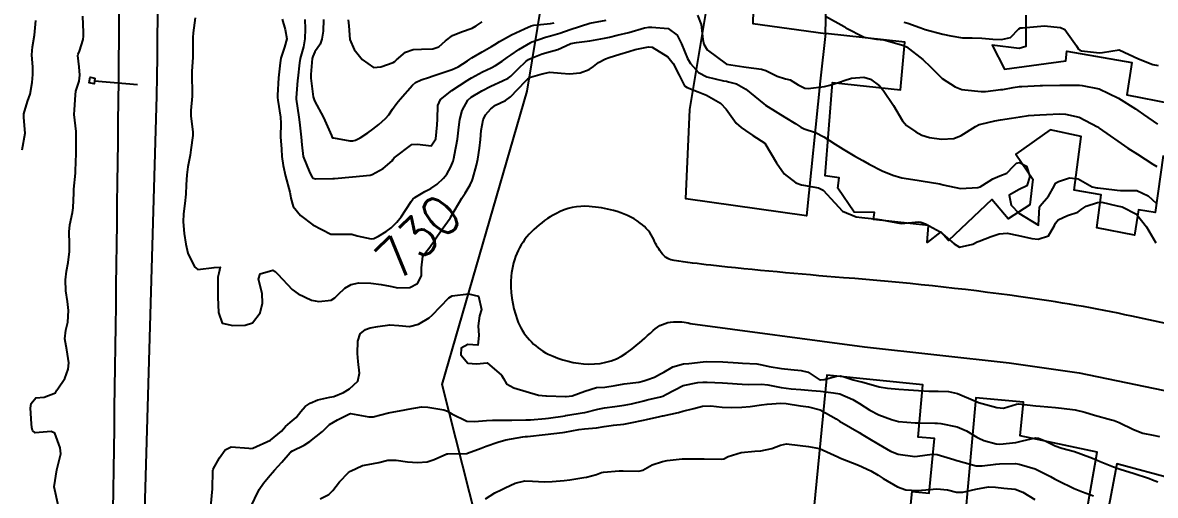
# Model space of a CAD drawing. Header units: metres. Extents: x 318500 to 325275, y 7408834 to 7428799.
# Drawn here: x 320214.7 to 320330.3, y 7413213.5 to 7413261.7 of the extents above; entities that cross this region are included whole.
import ezdxf
from ezdxf.enums import TextEntityAlignment as Align

# ---------------------------------------------------------------- set-up
doc = ezdxf.new("R2010")
doc.units = ezdxf.units.M
doc.header["$MEASUREMENT"] = 0
for name, color, linetype in [('Cotas', 45, 'Continuous'), ('Curvas de Nivel 1m', 11, 'Continuous'), ('Curvas de Nivel 5m', 15, 'Continuous'), ('Divisas', 45, 'Continuous'), ('Edificações', 30, 'Continuous'), ('Linha Férrea', 20, 'Continuous'), ('Pórticos', 45, 'Continuous'), ('Vias Primárias', 230, 'Continuous')]:
    doc.layers.add(name, color=color, linetype=linetype)
doc.styles.add('Style-STANDARD', font='STANDARD.shx')

msp = doc.modelspace()

# ---------------------------------------------------------------- linework, layer by layer
at = {"layer": 'Curvas de Nivel 1m', "flags": 128}
for points, elevation in [([(320283.57, 7413262.49), (320283.92, 7413261.52), (320284.09, 7413259.99), (320284.2, 7413259.52), (320284.55, 7413258.95), (320286.53, 7413257.49), (320288.27, 7413257.21), (320288.53, 7413257.18), (320290.07, 7413256.98), (320290.52, 7413256.84), (320291.67, 7413256.27), (320292.52, 7413256.01), (320293, 7413255.89), (320293.81, 7413255.39), (320294.51, 7413255.05), (320294.86, 7413255.02), (320296.51, 7413255.21), (320296.63, 7413255.23), (320297.06, 7413255.34), (320298.15, 7413255.69), (320298.51, 7413255.82), (320299.25, 7413256.05), (320300.52, 7413256.15), (320301.19, 7413255.96), (320302.13, 7413255.28), (320302.5, 7413254.85), (320303.55, 7413253.26), (320304.46, 7413251.71), (320304.87, 7413251.24), (320305.81, 7413250.59), (320306.44, 7413250.26), (320307.23, 7413250), (320308.44, 7413249.83), (320309.7, 7413249.91), (320310.44, 7413250.2), (320311.9, 7413251.15), (320312.27, 7413251.33), (320312.45, 7413251.38), (320313.87, 7413251.71), (320314.46, 7413251.82), (320315.57, 7413251.99), (320316.47, 7413252.13), (320317.31, 7413252.24), (320318.47, 7413252.33), (320319.15, 7413252.37), (320320.47, 7413252.41), (320321.1, 7413252.4), (320322.47, 7413252.07), (320324.35, 7413251.09), (320324.45, 7413251.02), (320324.52, 7413250.98), (320325.66, 7413250.18), (320326.44, 7413249.63), (320327.44, 7413248.94), (320328.42, 7413248.31), (320330, 7413247.31), (320330.4, 7413247.05)], 728), ([(320296.6, 7413262.38), (320298.53, 7413261.33), (320298.59, 7413261.29), (320298.7, 7413261.21), (320300.57, 7413260.24), (320301.82, 7413260.03), (320302.57, 7413259.96), (320304.36, 7413259.45), (320304.56, 7413259.39), (320304.88, 7413259.25), (320306.54, 7413257.95), (320307.33, 7413257.21), (320307.92, 7413256.59), (320308.52, 7413256.04), (320309.84, 7413255.18), (320310.51, 7413254.92), (320310.81, 7413254.86), (320312.5, 7413254.69), (320312.94, 7413254.69), (320314.51, 7413254.9), (320314.69, 7413254.92), (320315.76, 7413255.1), (320316.4, 7413255.2), (320316.51, 7413255.21), (320316.64, 7413255.21), (320318.51, 7413255.3), (320318.76, 7413255.31), (320320.51, 7413255.36), (320322.16, 7413255.36), (320322.51, 7413255.34), (320322.8, 7413255.3), (320324.51, 7413254.98), (320326.5, 7413254.01), (320328.22, 7413252.93), (320328.48, 7413252.75), (320329.04, 7413252.35), (320330.46, 7413251.36)], 727), ([(320214.69, 7413248.74), (320214.97, 7413250.44), (320214.85, 7413252.04), (320214.85, 7413252.44), (320215.24, 7413253.67), (320215.48, 7413254.43), (320215.69, 7413255.63), (320215.78, 7413256.43), (320215.77, 7413257.17), (320215.65, 7413258.43), (320215.72, 7413259.25), (320215.93, 7413260.43), (320216.08, 7413261.93)], 729), ([(320241.21, 7413262.09), (320241.51, 7413261.03), (320241.66, 7413260.08), (320241.42, 7413259.21), (320241.07, 7413258.09), (320240.99, 7413257.63), (320240.82, 7413256.1), (320240.73, 7413254.34), (320240.73, 7413254.1), (320240.75, 7413253.82), (320241.03, 7413252.09), (320241.07, 7413251.46), (320241.04, 7413250.09), (320241.12, 7413248.81), (320241.18, 7413248.09), (320241.31, 7413247.16), (320241.55, 7413246.08), (320241.99, 7413244.43), (320242.06, 7413244.07), (320242.08, 7413243.82), (320242.33, 7413242.98), (320243.05, 7413242.06), (320244.31, 7413241.12), (320246.15, 7413240.16), (320246.29, 7413240.14), (320248.11, 7413240.17), (320248.29, 7413240.14), (320248.86, 7413239.98), (320250.29, 7413239.67), (320250.55, 7413239.7), (320251.03, 7413239.96), (320251.81, 7413240.44), (320252.3, 7413240.81), (320252.88, 7413241.37), (320253.33, 7413241.92), (320254.34, 7413243.5), (320254.51, 7413243.73), (320254.72, 7413243.91), (320255.74, 7413244.5), (320256.35, 7413244.8), (320256.99, 7413245.25), (320257.66, 7413245.87), (320257.98, 7413246.26), (320258.39, 7413247.02), (320258.64, 7413247.61), (320258.71, 7413247.86), (320258.79, 7413248.24), (320259.09, 7413249.85), (320259.23, 7413251.06), (320259.32, 7413251.85), (320259.54, 7413252.77), (320260.15, 7413253.83), (320260.48, 7413254.11), (320261.55, 7413254.76), (320262.49, 7413255.26), (320263.67, 7413255.79), (320264.24, 7413256.05), (320264.51, 7413256.25), (320265.27, 7413257.02), (320266.06, 7413257.76), (320266.32, 7413257.96), (320266.53, 7413258.08), (320267.73, 7413258.55), (320268.55, 7413258.78), (320269.3, 7413258.97), (320270.56, 7413259.57), (320270.65, 7413259.61), (320271.21, 7413259.69), (320272.56, 7413259.88), (320274.08, 7413260.14), (320274.57, 7413260.24), (320275.36, 7413260.43), (320276.57, 7413260.73), (320278.16, 7413261.18), (320278.58, 7413261.25), (320278.89, 7413261.27), (320280.58, 7413261.12), (320281.48, 7413260.46), (320281.92, 7413259.55), (320282.54, 7413258.05), (320282.83, 7413257.54), (320283.65, 7413256.65), (320284.52, 7413256.21), (320286.2, 7413255.8), (320286.51, 7413255.74), (320286.72, 7413255.7), (320287.53, 7413255.47), (320288.5, 7413254.95), (320290.33, 7413253.43), (320290.48, 7413253.32), (320290.76, 7413253.15), (320292.46, 7413252.09), (320293.57, 7413251.39), (320294.11, 7413251.05), (320294.45, 7413250.9), (320295.59, 7413250.51), (320296.44, 7413250.08), (320297.61, 7413249.34), (320298.42, 7413248.83), (320299.61, 7413248.11), (320300.41, 7413247.66), (320301.07, 7413247.29), (320302.39, 7413246.63), (320303.48, 7413246.16), (320304.38, 7413245.89), (320305.95, 7413245.66), (320306.38, 7413245.6), (320308.27, 7413245.29), (320308.37, 7413245.27), (320308.62, 7413245.19), (320310.37, 7413244.81), (320312.14, 7413244.92), (320312.37, 7413244.98), (320312.67, 7413245.14), (320313.69, 7413245.81), (320314.39, 7413246.12), (320315.1, 7413246.39), (320315.77, 7413247.1), (320316.1, 7413247.4), (320316.41, 7413247.47), (320317.1, 7413247.08), (320317.44, 7413246.02), (320317.15, 7413245.08), (320316.37, 7413244.7), (320315.34, 7413244.12), (320315.54, 7413243.1), (320316.34, 7413242.29), (320318.32, 7413241.06), (320318.45, 7413242.95), (320318.49, 7413243.06), (320319.35, 7413244.04), (320319.94, 7413245.04), (320320.06, 7413245.35), (320320.38, 7413245.52), (320321.49, 7413245.91), (320322.38, 7413245.81), (320323.8, 7413244.99), (320324.27, 7413244.88), (320324.37, 7413244.87), (320326.1, 7413244.68), (320326.37, 7413244.64), (320326.7, 7413244.62), (320328.37, 7413244.61), (320329.52, 7413244.07), (320330.35, 7413243.3)], 729), ([(320243.51, 7413262.06), (320243.53, 7413261.1), (320243.52, 7413260.06), (320243.36, 7413259.25), (320243.04, 7413258.06), (320242.97, 7413257.62), (320242.78, 7413256.07), (320242.76, 7413255.81), (320242.63, 7413254.07), (320242.64, 7413253.91), (320242.9, 7413252.07), (320242.95, 7413251.56), (320243.13, 7413250.06), (320243.19, 7413249.28), (320243.33, 7413248.06), (320244.01, 7413246.42), (320244.21, 7413246.05), (320244.37, 7413245.87), (320244.61, 7413245.8), (320246.37, 7413245.83), (320246.55, 7413245.84), (320248.37, 7413245.99), (320250.17, 7413246.18), (320250.37, 7413246.23), (320251.5, 7413246.84), (320252.4, 7413247.65), (320252.52, 7413247.81), (320252.63, 7413247.94), (320254.41, 7413249.3), (320254.99, 7413249.33), (320256.41, 7413249.15), (320256.86, 7413249.88), (320257.02, 7413251.3), (320257.03, 7413251.88), (320257.08, 7413253.27), (320257.36, 7413253.88), (320258.49, 7413254.82), (320260.08, 7413255.84), (320260.34, 7413255.99), (320260.5, 7413256.08), (320261.63, 7413256.7), (320262.52, 7413257.13), (320262.97, 7413257.36), (320263.63, 7413257.79), (320264.16, 7413258.16), (320264.54, 7413258.45), (320265.32, 7413259), (320266.56, 7413259.7), (320266.59, 7413259.71), (320266.68, 7413259.75), (320268.05, 7413260.25), (320268.57, 7413260.39), (320269.51, 7413260.66), (320270.57, 7413261.01), (320272.58, 7413261.67), (320274.25, 7413261.99)], 728), ([(320245.41, 7413262.04), (320245.37, 7413260.84), (320245.25, 7413260.04), (320245.07, 7413259.53), (320244.54, 7413258.76), (320244.31, 7413258.28), (320244.26, 7413258.05), (320244.12, 7413256.44), (320244.12, 7413256.05), (320244.37, 7413254.17), (320244.39, 7413254.05), (320244.48, 7413253.75), (320245.42, 7413252.04), (320246.24, 7413250.21), (320246.3, 7413250.02), (320246.38, 7413249.98), (320246.42, 7413249.97), (320248.1, 7413249.68), (320248.42, 7413249.67), (320248.66, 7413249.74), (320249.14, 7413249.98), (320249.92, 7413250.49), (320250.43, 7413250.85), (320251.06, 7413251.34), (320251.74, 7413251.95), (320252.07, 7413252.34), (320252.46, 7413252.9), (320252.89, 7413253.51), (320253.22, 7413253.93), (320254.49, 7413255.36), (320254.8, 7413255.61), (320255.37, 7413255.9), (320256.22, 7413256.18), (320256.51, 7413256.27), (320257.71, 7413256.67), (320258.52, 7413256.93), (320259.15, 7413257.22), (320260.11, 7413257.84), (320260.35, 7413258.01), (320260.53, 7413258.13), (320261.6, 7413258.76), (320262.55, 7413259.3), (320262.87, 7413259.49), (320263.35, 7413259.8), (320264.57, 7413260.49), (320265.9, 7413261.09), (320266.58, 7413261.4), (320266.85, 7413261.47), (320268.58, 7413261.64), (320268.94, 7413261.72)], 727), ([(320247.94, 7413262), (320247.98, 7413261.41), (320248.1, 7413260), (320248.54, 7413258.97), (320249.35, 7413257.98), (320250.52, 7413257.15), (320251.25, 7413257.23), (320252.53, 7413257.65), (320252.69, 7413257.77), (320252.86, 7413257.94), (320253.76, 7413258.7), (320254.55, 7413259), (320255.42, 7413259.03), (320256.55, 7413259.05), (320257.16, 7413259.27), (320257.85, 7413259.87), (320258.57, 7413260.41), (320259.5, 7413260.77), (320260.57, 7413261.15), (320261, 7413261.4), (320261.58, 7413261.82)], 726), ([(320304.6, 7413261.77), (320305.01, 7413261.66), (320306.24, 7413261.23), (320306.59, 7413261.1), (320306.76, 7413261.04), (320308.58, 7413260.56), (320309.39, 7413260.37), (320310.58, 7413260.19), (320311.56, 7413260.17), (320312.57, 7413260.13), (320313.67, 7413260.03), (320314.57, 7413259.99), (320315.47, 7413260.21), (320316.34, 7413261.09), (320316.49, 7413261.19), (320316.59, 7413261.19), (320316.7, 7413261.2), (320318.59, 7413261.38), (320318.93, 7413261.39), (320320.59, 7413261.24), (320321.03, 7413261.03), (320322.22, 7413259.36), (320322.43, 7413259.01), (320322.56, 7413258.9), (320322.73, 7413258.84), (320324.56, 7413258.66), (320324.86, 7413258.67), (320326.56, 7413258.95), (320328.55, 7413258.03), (320329.98, 7413257.47), (320330.54, 7413257.35)], 726), ([(320233.92, 7413212.4), (320234.08, 7413214.18), (320234.14, 7413216.01), (320234.17, 7413216.18), (320234.81, 7413217.35), (320235.39, 7413218.16), (320236, 7413218.48), (320237.79, 7413218.35), (320238, 7413218.3), (320238.21, 7413218.33), (320240.01, 7413219.16), (320241.14, 7413220.08), (320241.54, 7413220.56), (320242.03, 7413220.97), (320242.63, 7413221.48), (320243.1, 7413222.06), (320243.53, 7413222.59), (320244.06, 7413222.94), (320244.83, 7413223.28), (320246.07, 7413223.53), (320246.48, 7413223.61), (320247.45, 7413224), (320248.08, 7413224.37), (320248.91, 7413225.16), (320249.1, 7413225.98), (320248.94, 7413227.16), (320248.87, 7413227.98), (320248.9, 7413229.23), (320249.16, 7413229.98), (320249.71, 7413230.43), (320250.17, 7413230.6), (320250.95, 7413230.74), (320252.17, 7413230.9), (320253.08, 7413230.84), (320254.17, 7413230.74), (320255.09, 7413230.99), (320256.18, 7413231.62), (320256.5, 7413231.89), (320258.21, 7413233.68), (320258.54, 7413233.86), (320260.21, 7413234.08), (320261.22, 7413233.82), (320261.53, 7413232.48), (320261.34, 7413231.82), (320261.19, 7413230.8), (320261.26, 7413229.82), (320261.14, 7413228.83), (320260.15, 7413228.9), (320259.46, 7413228.52), (320259.43, 7413227.84), (320260.12, 7413227.01), (320261.01, 7413226.92), (320262.12, 7413227.04), (320263.55, 7413225.79), (320263.76, 7413225.44), (320264.09, 7413224.91), (320264.81, 7413224.5), (320266.08, 7413224.11), (320267.34, 7413223.74), (320268.08, 7413223.66), (320268.14, 7413223.66), (320270.08, 7413223.61), (320270.17, 7413223.61), (320270.77, 7413223.69), (320272.08, 7413224.14), (320273.24, 7413224.51), (320274.09, 7413224.56), (320275.16, 7413224.71), (320276.09, 7413224.89), (320277.58, 7413225.08), (320278.1, 7413225.2), (320278.39, 7413225.29), (320279.18, 7413225.58), (320279.78, 7413225.9), (320280.11, 7413226.08), (320281.05, 7413226.62), (320282.12, 7413226.92), (320282.67, 7413226.98), (320284.12, 7413227.14), (320284.47, 7413227.16), (320286.13, 7413227.13), (320287.69, 7413227.03), (320288.13, 7413227), (320289.62, 7413226.93), (320290.12, 7413226.85), (320290.88, 7413226.66), (320292.12, 7413226.47), (320293.09, 7413226.37), (320294.12, 7413226.26), (320294.84, 7413226.09), (320295.96, 7413225.35), (320296.11, 7413225.31), (320296.15, 7413225.31), (320296.49, 7413225.35), (320297.75, 7413225.69), (320298.11, 7413225.7), (320298.42, 7413225.63), (320299.42, 7413225.31), (320300.11, 7413225.14), (320300.31, 7413225.09), (320302.1, 7413224.58), (320302.92, 7413224.44), (320304.1, 7413224.34), (320305.06, 7413224.27), (320306.09, 7413224.2), (320307.14, 7413224.16), (320308.09, 7413224.15), (320309.17, 7413224.1), (320310.09, 7413223.92), (320311.92, 7413223.14), (320312.08, 7413223.06), (320312.21, 7413223.01), (320314.07, 7413222.48), (320314.77, 7413222.4), (320316.08, 7413222.83), (320316.31, 7413222.86), (320318.07, 7413222.66), (320318.51, 7413222.62), (320320.07, 7413222.48), (320320.69, 7413222.41), (320322.07, 7413222.25), (320323.05, 7413222.01), (320324.06, 7413221.7), (320325.77, 7413221.23), (320326.05, 7413221.15), (320326.56, 7413220.94), (320328.04, 7413220.23), (320328.99, 7413219.86), (320330.04, 7413219.67), (320330.67, 7413219.52)], 731), ([(320237.92, 7413212.23), (320238.86, 7413214.12), (320239.28, 7413214.78), (320239.96, 7413215.57), (320240.21, 7413215.85), (320240.41, 7413216.09), (320241.15, 7413216.91), (320242, 7413217.89), (320242.09, 7413217.98), (320242.26, 7413218.07), (320243.43, 7413218.63), (320244.01, 7413219), (320245.31, 7413220.03), (320245.66, 7413220.39), (320246.03, 7413220.75), (320246.84, 7413221.21), (320248.05, 7413221.85), (320248.17, 7413221.87), (320250.04, 7413221.53), (320250.47, 7413221.54), (320252.05, 7413221.94), (320253.71, 7413222.26), (320254.06, 7413222.32), (320255.42, 7413222.54), (320256.06, 7413222.53), (320257.69, 7413222.23), (320258.05, 7413222.12), (320258.51, 7413221.85), (320260.04, 7413221.09), (320260.82, 7413221.05), (320262.04, 7413221.16), (320262.66, 7413221.18), (320264.04, 7413221.19), (320264.63, 7413221.19), (320266.04, 7413221.22), (320266.54, 7413221.24), (320268.04, 7413221.37), (320268.36, 7413221.41), (320270.05, 7413221.65), (320270.09, 7413221.66), (320270.34, 7413221.7), (320271.8, 7413221.93), (320272.05, 7413221.99), (320273.38, 7413222.33), (320274.06, 7413222.45), (320275.12, 7413222.58), (320276.07, 7413222.71), (320276.83, 7413222.85), (320278.07, 7413223.17), (320278.41, 7413223.25), (320279.77, 7413223.57), (320280.02, 7413223.64), (320280.08, 7413223.66), (320280.33, 7413223.82), (320282.09, 7413224.71), (320283.6, 7413225.03), (320284.1, 7413225.06), (320284.54, 7413225.06), (320286.1, 7413225.01), (320286.61, 7413224.98), (320288.1, 7413224.85), (320288.72, 7413224.83), (320290.1, 7413224.86), (320290.72, 7413224.8), (320292.1, 7413224.52), (320293.12, 7413224.37), (320294.09, 7413224.31), (320295.22, 7413224.23), (320296.09, 7413224.14), (320297.44, 7413223.99), (320298.09, 7413223.87), (320299.4, 7413223.31), (320300.07, 7413222.89), (320301.13, 7413222.22), (320302.06, 7413221.75), (320303.33, 7413221.26), (320304.05, 7413221.07), (320305.74, 7413220.91), (320306.05, 7413220.91), (320307.75, 7413220.9), (320308.05, 7413220.88), (320308.39, 7413220.84), (320310.04, 7413220.5), (320310.98, 7413220.09), (320312.03, 7413219.47), (320312.24, 7413219.35), (320312.76, 7413219.13), (320314.02, 7413218.77), (320314.38, 7413218.75), (320316.03, 7413218.93), (320316.17, 7413218.95), (320316.71, 7413219.08), (320318.03, 7413219.38), (320318.35, 7413219.37), (320319.08, 7413219.04), (320320.02, 7413218.57), (320320.7, 7413218.35), (320322.01, 7413217.99), (320323.56, 7413217.43), (320324, 7413217.25), (320324.63, 7413216.97), (320325.99, 7413216.43), (320326.76, 7413216.17), (320327.98, 7413215.78), (320329.65, 7413215.23), (320329.97, 7413215.11), (320330.52, 7413214.89)], 732), ([(320245.06, 7413213.16), (320245.94, 7413213.61), (320246.35, 7413214.01), (320247.06, 7413214.9), (320247.97, 7413215.84), (320248.05, 7413215.91), (320248.18, 7413215.99), (320249.4, 7413216.56), (320249.98, 7413216.68), (320251.05, 7413216.89), (320251.99, 7413217.1), (320252.81, 7413217.1), (320253.99, 7413216.96), (320255, 7413216.88), (320255.99, 7413216.95), (320256.69, 7413217.18), (320258, 7413217.75), (320258.09, 7413217.77), (320260, 7413217.79), (320260.04, 7413217.79), (320260.11, 7413217.83), (320261.48, 7413218.35), (320262.01, 7413218.55), (320263.18, 7413218.96), (320264.01, 7413219.19), (320265.74, 7413219.48), (320266.02, 7413219.52), (320266.22, 7413219.54), (320268.02, 7413219.73), (320269.8, 7413219.92), (320270.02, 7413219.96), (320271.46, 7413220.25), (320272.03, 7413220.31), (320273.27, 7413220.42), (320274.03, 7413220.53), (320275, 7413220.67), (320276.04, 7413220.8), (320276.73, 7413220.92), (320278.04, 7413221.19), (320278.37, 7413221.27), (320279.7, 7413221.57), (320280, 7413221.62), (320280.05, 7413221.63), (320281.63, 7413221.98), (320282.06, 7413222.11), (320283.19, 7413222.39), (320284.07, 7413222.62), (320284.9, 7413222.67), (320286.07, 7413222.52), (320287.07, 7413222.47), (320288.07, 7413222.52), (320288.92, 7413222.6), (320290.07, 7413222.75), (320290.67, 7413222.83), (320292.07, 7413222.91), (320292.59, 7413222.88), (320294.07, 7413222.66), (320294.89, 7413222.54), (320296.06, 7413222.24), (320297.69, 7413221.33), (320298.05, 7413221.09), (320299.16, 7413220.43), (320300.04, 7413219.92), (320300.43, 7413219.69), (320301.11, 7413219.28), (320302.02, 7413218.74), (320303.24, 7413218.03), (320304.01, 7413217.73), (320305.73, 7413217.5), (320306, 7413217.51), (320307.5, 7413217.71), (320308.01, 7413217.68), (320309.71, 7413217.17), (320310, 7413217.07), (320310.14, 7413217.03), (320311.99, 7413216.53), (320312.59, 7413216.53), (320313.99, 7413216.72), (320314.35, 7413216.75), (320316, 7413216.76), (320316.36, 7413216.72), (320317.99, 7413216.24), (320319.56, 7413215.46), (320319.97, 7413215.21), (320320.31, 7413215.03), (320321.96, 7413214.21), (320322.83, 7413213.87), (320323.96, 7413213.49)], 733), ([(320261.93, 7413213.17), (320262.9, 7413213.8), (320263.6, 7413214.13), (320263.95, 7413214.28), (320264.96, 7413214.76), (320265.96, 7413215), (320266.74, 7413214.96), (320267.96, 7413214.89), (320268.74, 7413214.94), (320269.96, 7413215.04), (320270.54, 7413215.11), (320271.97, 7413215.34), (320272.25, 7413215.39), (320273.24, 7413215.66), (320273.77, 7413215.85), (320273.97, 7413215.9), (320275.57, 7413216.03), (320275.98, 7413216.03), (320277.58, 7413215.99), (320277.98, 7413216.11), (320278.94, 7413216.63), (320279.99, 7413216.98), (320280.48, 7413217.07), (320282, 7413217.25), (320282.27, 7413217.26), (320284, 7413217.26), (320284.25, 7413217.25), (320286, 7413217.2), (320286.24, 7413217.24), (320286.69, 7413217.48), (320288.01, 7413217.88), (320289.42, 7413218.02), (320290.01, 7413218.06), (320291.15, 7413218.29), (320292.02, 7413218.65), (320292.65, 7413218.77), (320294.02, 7413218.6), (320294.87, 7413218.52), (320296.01, 7413218.31), (320297.87, 7413217.46), (320298, 7413217.4), (320298.15, 7413217.33), (320299.99, 7413216.6), (320301.23, 7413216.03), (320301.97, 7413215.6), (320302.51, 7413215.26), (320303.96, 7413214.4), (320304.82, 7413214.1), (320305.96, 7413214.03), (320306.85, 7413214.1), (320307.96, 7413214.18), (320309.05, 7413214.09), (320309.96, 7413213.85), (320310.63, 7413213.84), (320311.96, 7413214.16), (320313.23, 7413214.39), (320313.96, 7413214.36), (320314.81, 7413214.26), (320315.96, 7413214.15), (320316.73, 7413213.85), (320317.95, 7413213.09)], 734)]:
    msp.add_lwpolyline(points, dxfattribs=dict(at, elevation=elevation))
at = {"layer": 'Curvas de Nivel 5m', "elevation": 730, "flags": 128}
for points in [[(320218.37, 7413212.39), (320217.94, 7413214.39), (320218.22, 7413216.14), (320218.27, 7413216.39), (320218.61, 7413217.76), (320218.56, 7413218.38), (320218.01, 7413219.85), (320217.65, 7413220.03), (320216.01, 7413219.89), (320215.75, 7413220.15), (320215.67, 7413220.43), (320215.63, 7413220.82), (320215.53, 7413222.43), (320215.6, 7413222.88), (320216.07, 7413223.46), (320216.94, 7413223.53), (320218.07, 7413223.97), (320218.23, 7413224.24), (320218.32, 7413224.39), (320219.03, 7413225.44), (320219.38, 7413226.38), (320219.43, 7413227.05), (320219.22, 7413228.38), (320219.04, 7413229.49), (320219.14, 7413230.38), (320219.35, 7413231.2), (320219.39, 7413232.38), (320219.29, 7413233.28), (320219.14, 7413234.38), (320219.11, 7413235.5), (320219.2, 7413236.38), (320219.36, 7413237.27), (320219.51, 7413238.38), (320219.52, 7413239.13), (320219.49, 7413240.38), (320219.55, 7413241.12), (320219.8, 7413242.38), (320219.87, 7413242.83), (320219.95, 7413244.37), (320219.96, 7413244.76), (320220.11, 7413246.37), (320220.13, 7413246.61), (320220.19, 7413248.37), (320220.19, 7413248.59), (320220.2, 7413250.37), (320220.18, 7413250.61), (320219.99, 7413252.37), (320220.01, 7413252.82), (320220.12, 7413254.37), (320220.14, 7413254.72), (320220.49, 7413255.74), (320220.55, 7413256.37), (320220.51, 7413257.21), (320220.37, 7413258.37), (320220.4, 7413258.5), (320220.54, 7413258.83), (320220.91, 7413260.01), (320220.94, 7413260.36), (320220.93, 7413260.73), (320220.88, 7413262.37)], [(320232.32, 7413262.21), (320232.11, 7413260.67), (320232.08, 7413260.21), (320232.09, 7413258.66), (320232.08, 7413258.21), (320232, 7413256.73), (320231.99, 7413256.22), (320232.02, 7413254.68), (320232.02, 7413254.21), (320231.89, 7413252.78), (320231.89, 7413252.22), (320232.07, 7413250.57), (320232.08, 7413250.21), (320231.88, 7413248.74), (320231.8, 7413248.22), (320231.58, 7413247.02), (320231.46, 7413246.22), (320231.4, 7413245.17), (320231.38, 7413244.22), (320231.28, 7413243.27), (320231.15, 7413242.22), (320231.11, 7413241.42), (320231.2, 7413240.22), (320231.36, 7413239.13), (320231.58, 7413238.22), (320232.25, 7413236.82), (320232.6, 7413236.56), (320234.25, 7413236.77), (320234.86, 7413236.79), (320234.73, 7413236.17), (320234.64, 7413235.77), (320234.63, 7413234.17), (320234.65, 7413233.72), (320234.71, 7413232.17), (320235.09, 7413231.08), (320236.17, 7413230.83), (320237.44, 7413230.87), (320238.17, 7413231.11), (320238.94, 7413232.12), (320239.2, 7413233.11), (320239.17, 7413234.12), (320238.79, 7413235.56), (320238.97, 7413236.12), (320240.24, 7413236.47), (320240.49, 7413236.35), (320240.74, 7413236.09), (320242.22, 7413234.53), (320242.82, 7413234.06), (320244.2, 7413233.44), (320244.94, 7413233.3), (320246.2, 7413233.43), (320246.56, 7413233.66), (320246.91, 7413234.01), (320247.58, 7413234.64), (320248.23, 7413235.04), (320249, 7413235.21), (320250.23, 7413235.17), (320251.29, 7413235.02), (320252.22, 7413234.84), (320252.99, 7413234.7), (320254.22, 7413234.73), (320255.01, 7413235.12), (320255.42, 7413235.9), (320255.41, 7413236.74), (320255.55, 7413237.9), (320255.85, 7413238.31), (320256.27, 7413238.82), (320256.71, 7413239.46), (320256.97, 7413239.88), (320257.51, 7413240.67), (320258.32, 7413241.79), (320258.35, 7413241.83), (320258.36, 7413241.86), (320258.4, 7413241.94), (320259.53, 7413243.84), (320259.86, 7413244.33), (320260.36, 7413245.17), (320260.57, 7413245.62), (320260.65, 7413245.83), (320261.02, 7413247.19), (320261.17, 7413247.82), (320261.32, 7413248.91), (320261.41, 7413249.82), (320261.51, 7413250.74), (320261.7, 7413251.82), (320261.93, 7413252.34), (320262.47, 7413252.95), (320262.97, 7413253.3), (320263.97, 7413253.79), (320264.48, 7413254.15), (320266.03, 7413255.76), (320266.26, 7413256), (320266.51, 7413256.16), (320267.73, 7413256.52), (320268.51, 7413256.68), (320269.65, 7413256.58), (320270.51, 7413256.49), (320271.58, 7413256.62), (320272.52, 7413256.96), (320272.94, 7413257.25), (320273.46, 7413257.66), (320274.17, 7413258.02), (320274.54, 7413258.16), (320275.65, 7413258.52), (320276.55, 7413258.78), (320277.19, 7413258.97), (320278.55, 7413259.26), (320278.93, 7413259.21), (320280.54, 7413258.25), (320281.06, 7413257.56), (320281.7, 7413256.36), (320282.08, 7413255.55), (320282.23, 7413255.28), (320282.5, 7413255.1), (320283.64, 7413254.66), (320284.49, 7413254.32), (320285.9, 7413253.5), (320286.47, 7413252.91), (320287.5, 7413251.47), (320288.01, 7413251.03), (320288.44, 7413250.73), (320289.21, 7413250.22), (320290.43, 7413249.43), (320291.6, 7413247.42), (320292.38, 7413246.32), (320293.6, 7413245.39), (320294.18, 7413245.19), (320294.37, 7413245.15), (320295.9, 7413244.89), (320296.36, 7413244.65), (320297.56, 7413243.34), (320298.34, 7413242.51), (320299.73, 7413241.91), (320300.33, 7413241.84), (320301.91, 7413241.69), (320302.33, 7413241.63), (320304.32, 7413241.25), (320306.13, 7413241.42), (320306.32, 7413241.39), (320306.82, 7413241.21), (320308.31, 7413240.41), (320309.75, 7413239.18), (320310.29, 7413238.84), (320311.64, 7413239.15), (320312.08, 7413239.36), (320312.29, 7413239.45), (320313.51, 7413239.91), (320314.31, 7413240.2), (320315.15, 7413240.26), (320316.3, 7413240.03), (320317.67, 7413239.7), (320318.3, 7413239.63), (320319.35, 7413240), (320319.98, 7413241.04), (320320.07, 7413241.29), (320320.33, 7413241.63), (320321.3, 7413242.05), (320322.34, 7413242.41), (320322.69, 7413242.66), (320323.2, 7413243), (320324.35, 7413243.4), (320324.8, 7413243.42), (320326.35, 7413243.06), (320326.87, 7413242.94), (320328.34, 7413242.19), (320329.36, 7413240.91), (320330.3, 7413239.27)]]:
    msp.add_lwpolyline(points, dxfattribs=at)
at = {"layer": 'Divisas'}
msp.add_lwpolyline([(320273.56, 7412869), (320263.81, 7412873.93), (320262.34, 7412892.99), (320265.05, 7412934.76), (320268.69, 7412990.89), (320267.71, 7413010.62), (320264.23, 7413030.97), (320259.49, 7413052.18), (320265, 7413101.14), (320269.34, 7413149.58), (320270.99, 7413164.91), (320270.22, 7413173.78), (320261.69, 7413208.31), (320257.5, 7413224.84), (320266.19, 7413254.75), (320273.01, 7413296.21), (320292.94, 7413296.15), (320307.93, 7413323.57), (320314.01, 7413343.03), (320302.32, 7413358.35), (320294.99, 7413373.52), (320290.38, 7413383.13), (320288.06, 7413400.72)], dxfattribs=at)
at = {"layer": 'Edificações'}
for points in [[(320331.04, 7413248.16), (320330.25, 7413242.35), (320328.53, 7413242.64), (320328.14, 7413240.06), (320324.27, 7413240.81), (320324.74, 7413244.17), (320321.98, 7413244.65), (320322.69, 7413250.1), (320319.54, 7413250.78), (320316.03, 7413248.31), (320317.75, 7413245.77), (320317.46, 7413243.16), (320315.24, 7413241.71), (320313.59, 7413243.68), (320309.15, 7413239.5), (320308.36, 7413240.39), (320306.99, 7413239.32), (320307.1, 7413241.04), (320301.52, 7413241.64), (320301.62, 7413242.36), (320299.54, 7413242.4), (320297.86, 7413244.83), (320298, 7413245.9), (320296.57, 7413246.09), (320297.31, 7413255.62), (320304.27, 7413254.86), (320304.7, 7413259.74), (320296.61, 7413260.61), (320296.08, 7413255.75), (320294.68, 7413242.04), (320282.37, 7413243.76), (320282.76, 7413252.85), (320284.97, 7413266.14)], [(320289.31, 7413265.57), (320289.19, 7413261.63), (320296.61, 7413260.61), (320296.73, 7413264.77)], [(320317.06, 7413262.49), (320317.06, 7413259.29), (320316.35, 7413259.09), (320313.6, 7413259.41), (320314.88, 7413256.98), (320321.11, 7413257.84), (320321.22, 7413258.8), (320327.85, 7413257.66), (320327.35, 7413254.37), (320331.86, 7413253.49)], [(320304.81, 7413207.61), (320305.44, 7413213.92), (320307.19, 7413213.76), (320307.74, 7413219.33), (320306.07, 7413219.46), (320306.55, 7413224.78), (320296.74, 7413225.78), (320294.51, 7413202.78)], [(320322.95, 7413210.18), (320324.32, 7413217.94), (320316.46, 7413219.59), (320316.81, 7413223.02), (320311.95, 7413223.47), (320310.45, 7413206.88)], [(320337.96, 7413213.61), (320326.33, 7413216.74), (320324.43, 7413206.68)]]:
    msp.add_lwpolyline(points, dxfattribs=at)
at = {"layer": 'Linha Férrea'}
for points in [[(320243.12, 7412578.11, -0.022066), (320218.66, 7412665.02, -0.057292), (320208.42, 7412757.77, -0.015116), (320209.15, 7412809.73), (320213, 7412898.46), (320217.75, 7413022.22), (320218.87, 7413065.55, 0.002845), (320222.47, 7413170.4), (320223.92, 7413209.93, 0.002082), (320224.71, 7413276.66, 0.003632), (320228.06, 7413358.95, 0.007114), (320228.46, 7413437.22, 0.052007), (320207.39, 7413601.5), (320189.58, 7413674.05, -0.009688), (320173.97, 7413744.6, -0.038503), (320163.91, 7413836.79, -0.068065), (320181.51, 7414006.6, -0.018281), (320204.23, 7414088.37, -0.009006), (320223.39, 7414139.11, -0.076005), (320320.44, 7414312, -0.027328)], [(320242.6, 7412592.99, -0.039479), (320216.6, 7412699.69, -0.043029), (320212.66, 7412775.31, -0.005074), (320213.55, 7412813.87), (320216.91, 7412896.87), (320221.07, 7413002.37), (320228.42, 7413254.26, -0.010419), (320230.39, 7413317.78, 0.015269), (320232.71, 7413433.25, 0.053346), (320210.95, 7413604.02, -0.008287), (320181.84, 7413725.17, -0.048428), (320167.71, 7413850.7, -0.046719), (320177.5, 7413966.93, -0.025435), (320202.24, 7414068.04, -0.032111), (320214.5, 7414104.86, -0.012996), (320241.05, 7414171.32, -0.059467), (320320.45, 7414305.19)]]:
    msp.add_lwpolyline(points, format="xyb", dxfattribs=at)
at = {"layer": 'Pórticos'}
msp.add_lwpolyline([(320222.1, 7413256.07), (320222.01, 7413255.5), (320221.51, 7413255.58), (320221.6, 7413256.15)], close=True, dxfattribs=at)
msp.add_lwpolyline([(320222.05, 7413255.79), (320226.45, 7413255.43)], dxfattribs=at)
at = {"layer": 'Vias Primárias'}
msp.add_lwpolyline([(320338.25, 7413229.55), (320327.85, 7413231.79, 0.01932), (320316.53, 7413233.78, 0.014446), (320298.46, 7413235.72, -0.008222), (320284.91, 7413236.99, -0.006713), (320281.17, 7413237.46, -0.191469), (320279.99, 7413238.13, -0.064809), (320279.09, 7413239.6, 0.132965), (320277.72, 7413241.29, 0.092316), (320275, 7413242.57, 0.045532), (320272.51, 7413242.98, 0.141055), (320269.16, 7413242.28, 0.066026), (320266.86, 7413240.64, 0.187073), (320264.56, 7413235.89, 0.10874), (320265.16, 7413231.45, 0.192484), (320268.33, 7413227.93, 0.108737), (320272.48, 7413226.91, 0.175797), (320276.76, 7413228.35, 0.022811), (320279.02, 7413230.33, -0.180184), (320281.1, 7413231.22, -0.071126), (320282.82, 7413231.06), (320300.59, 7413228.66), (320315.36, 7413227.03), (320322.48, 7413226.01), (320333.97, 7413223.65)], format="xyb", dxfattribs=at)

# ---------------------------------------------------------------- texts
at = {"layer": 'Cotas', "style": 'Style-STANDARD'}
msp.add_text('730', height=4, rotation=43.5816, dxfattribs=at).set_placement((320255.07, 7413239.89, 730), align=Align.MIDDLE_CENTER)

doc.saveas('drawing.dxf')
